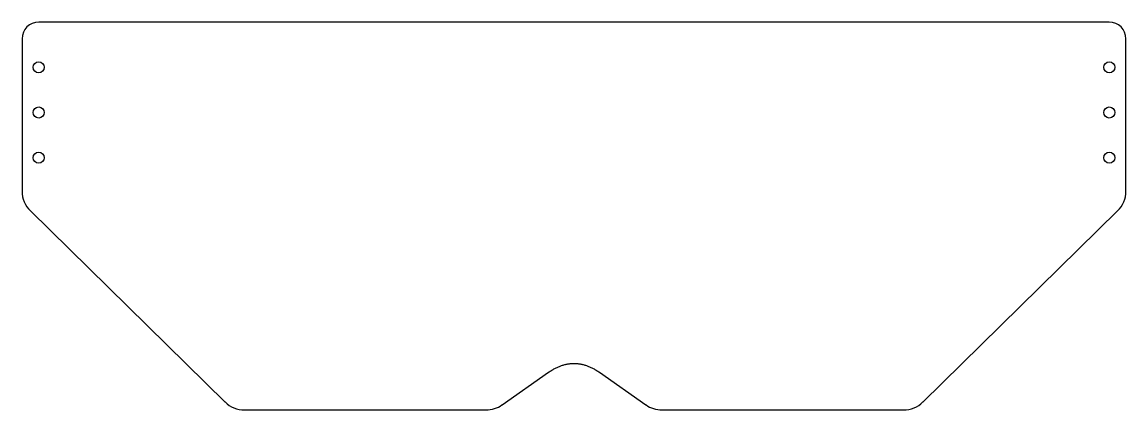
# Model space of a CAD drawing. Header units: millimetres. Extents: x -100 to 100, y -70 to 0.
import ezdxf

# ---------------------------------------------------------------- set-up
doc = ezdxf.new("R2010")
doc.units = ezdxf.units.MM

msp = doc.modelspace()

# ---------------------------------------------------------------- linework, layer by layer
at = {"color": 7, "linetype": 'Continuous', "lineweight": 25}
for p, q in [((96.58, 0), (-96.58, 0)), ((-99.58, -3), (-99.58, -30.52)), ((99.58, -30.52), (99.58, -3)), ((-98.08, -34.09), (-62.96, -68.57)), ((62.96, -68.57), (98.08, -34.09)), ((-12.99, -69.1), (-4.59, -63.21)), ((4.59, -63.21), (12.99, -69.1)), ((-59.46, -70), (-15.86, -70)), ((15.86, -70), (59.46, -70))]:
    msp.add_line(p, q, dxfattribs=at)
for centre in [(-96.58, -8.16), (96.58, -8.16), (-96.58, -16.32), (96.58, -16.32), (-96.58, -24.48), (96.58, -24.48)]:
    msp.add_circle(centre, 1, dxfattribs=at)
for centre, radius, start, end in [((-96.58, -3), 3, 90, 180), ((96.58, -3), 3, 0, 90), ((-94.58, -30.52), 5, 180, 225.5304), ((94.58, -30.52), 5, 314.4696, 0), ((-59.46, -65), 5, 225.5304, 270), ((-15.86, -65), 5, 270, 305), ((15.86, -65), 5, 235, 270), ((59.46, -65), 5, 270, 314.4696)]:
    msp.add_arc(centre, radius, start, end, dxfattribs=at)
msp.add_open_spline([(-4.59, -63.21), (-4.5, -63.15), (-4.31, -63.02), (-4.03, -62.85), (-3.76, -62.68), (-3.48, -62.53), (-3.2, -62.39), (-2.92, -62.26), (-2.64, -62.14), (-2.37, -62.03), (-2.09, -61.94), (-1.81, -61.85), (-1.53, -61.78), (-1.25, -61.72), (-0.97, -61.68), (-0.7, -61.64), (-0.42, -61.62), (-0.14, -61.61), (0.14, -61.61), (0.42, -61.62), (0.7, -61.64), (0.97, -61.68), (1.25, -61.72), (1.53, -61.78), (1.81, -61.85), (2.09, -61.94), (2.37, -62.03), (2.64, -62.14), (2.92, -62.26), (3.2, -62.39), (3.48, -62.53), (3.76, -62.68), (4.03, -62.85), (4.31, -63.02), (4.5, -63.15), (4.59, -63.21)], degree=3, knots=[0, 0, 0, 0, 0.034025, 0.067394, 0.100137, 0.132286, 0.163876, 0.194941, 0.225521, 0.255653, 0.285381, 0.314746, 0.343794, 0.37257, 0.401123, 0.429499, 0.45775, 0.485925, 0.514075, 0.54225, 0.570501, 0.598877, 0.62743, 0.656206, 0.685254, 0.714619, 0.744347, 0.774479, 0.805059, 0.836124, 0.867714, 0.899863, 0.932606, 0.965975, 1, 1, 1, 1], dxfattribs=at)

doc.saveas('drawing.dxf')
